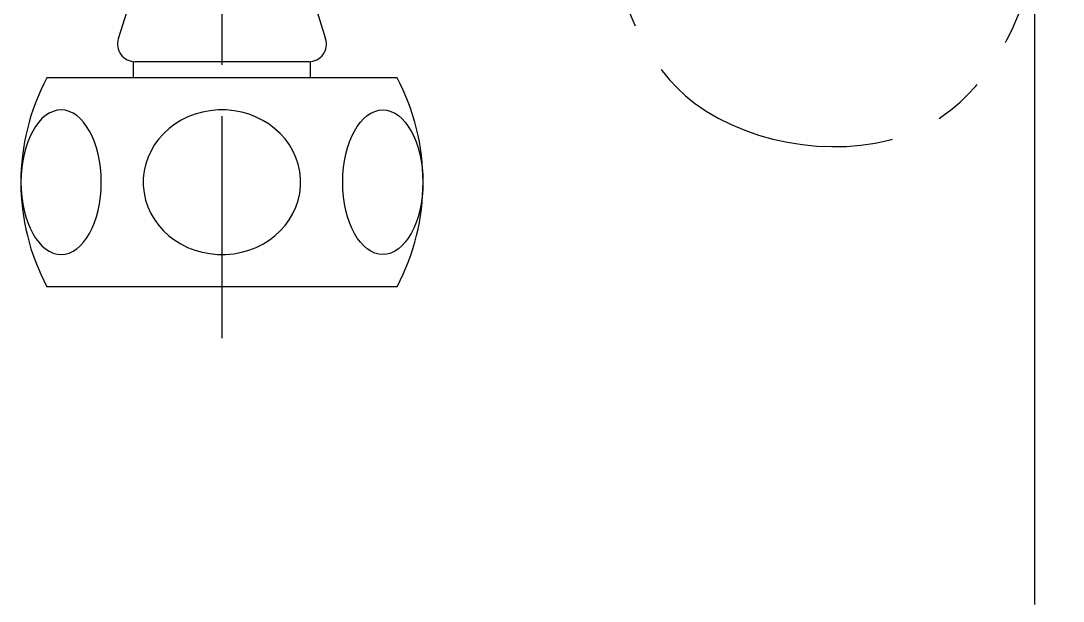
# Model space of a CAD drawing. Header units: millimetres. Extents: x 5401 to 6241, y 1473 to 2067.
# Drawn here: x 5471.6 to 5536.4, y 1613.4 to 1649.5 of the extents above; entities that cross this region are included whole.
import ezdxf

# ---------------------------------------------------------------- set-up
doc = ezdxf.new("R2010")
doc.units = ezdxf.units.MM
doc.linetypes.add('CENTERX2', pattern=[101.6, 63.5, -12.7, 12.7, -12.7])
doc.layers.add('CENTER', color=1, linetype='CENTERX2')

msp = doc.modelspace()

# ---------------------------------------------------------------- linework, layer by layer
for p, q in [((5534.647, 1637.262), (5534.647, 1702.237)), ((5534.647, 1613.237), (5534.647, 1652.812)), ((5478.439, 1651.003, 0), (5477.639, 1648.43, 0)), ((5489.739, 1651.003, 0), (5490.539, 1648.43, 0)), ((5478.589, 1646.003, 0), (5478.589, 1647.008, 0)), ((5489.489, 1647.003, 0), (5478.689, 1647.003, 0)), ((5489.589, 1646.003, 0), (5489.589, 1647.008, 0)), ((5494.981, 1646.003, 0), (5473.197, 1646.003, 0)), ((5481.589, 1633.003, 0), (5473.197, 1633.003, 0)), ((5494.981, 1633.003, 0), (5481.589, 1633.003, 0))]:
    msp.add_line(p, q)
for centre, radius, start, end in [((5478.689, 1648.103, 0), 1.1, 162.72293, 270), ((5489.489, 1648.103, 0), 1.1, 270, 17.27707), ((5485.455, 1639.503, 0), 13.875, 152.06515, 207.93485), ((5482.723, 1639.503, 0), 13.875, 332.06515, 27.93485)]:
    msp.add_arc(centre, radius, start, end)
at = {"extrusion": (0, 0, -1)}
msp.add_ellipse((5474.084, 1639.503, 0), major_axis=(0, -4.5), ratio=0.554466, dxfattribs=at)
msp.add_ellipse((5484.089, 1639.503, 0), major_axis=(4.899, 0), ratio=0.918558, start_param=-1.522557, end_param=4.758585)
msp.add_ellipse((5494.094, 1639.503, 0), major_axis=(0, -4.5), ratio=0.554466)
at = {"layer": 'CENTER', "ltscale": 0.25}
msp.add_line((5484.089, 1669.022, 0), (5484.089, 1629.798, 0), dxfattribs=at)
msp.add_open_spline([(5484.089, 1669.022, 0), (5484.291, 1675.439, 0), (5484.637, 1686.466, 0), (5517.225, 1694.389, 0), (5497.419, 1644.117), (5532.864, 1639.685, 0), (5535.762, 1655.26), (5536.376, 1663.557)], degree=3, knots=[0, 0, 0, 0, 17.249459, 29.642166, 75.733509, 89.541235, 112.372857, 112.372857, 112.372857, 112.372857], dxfattribs=at)
msp.add_spline([(5586.674, 1669.022, 0), (5581.867, 1685.589, 0), (5569.888, 1688.763, 0), (5557.276, 1644.43, 0), (5543.583, 1642.659, 0), (5536.447, 1669.681), (5536.447, 1680.237)], degree=3, dxfattribs=at)

doc.saveas('drawing.dxf')
